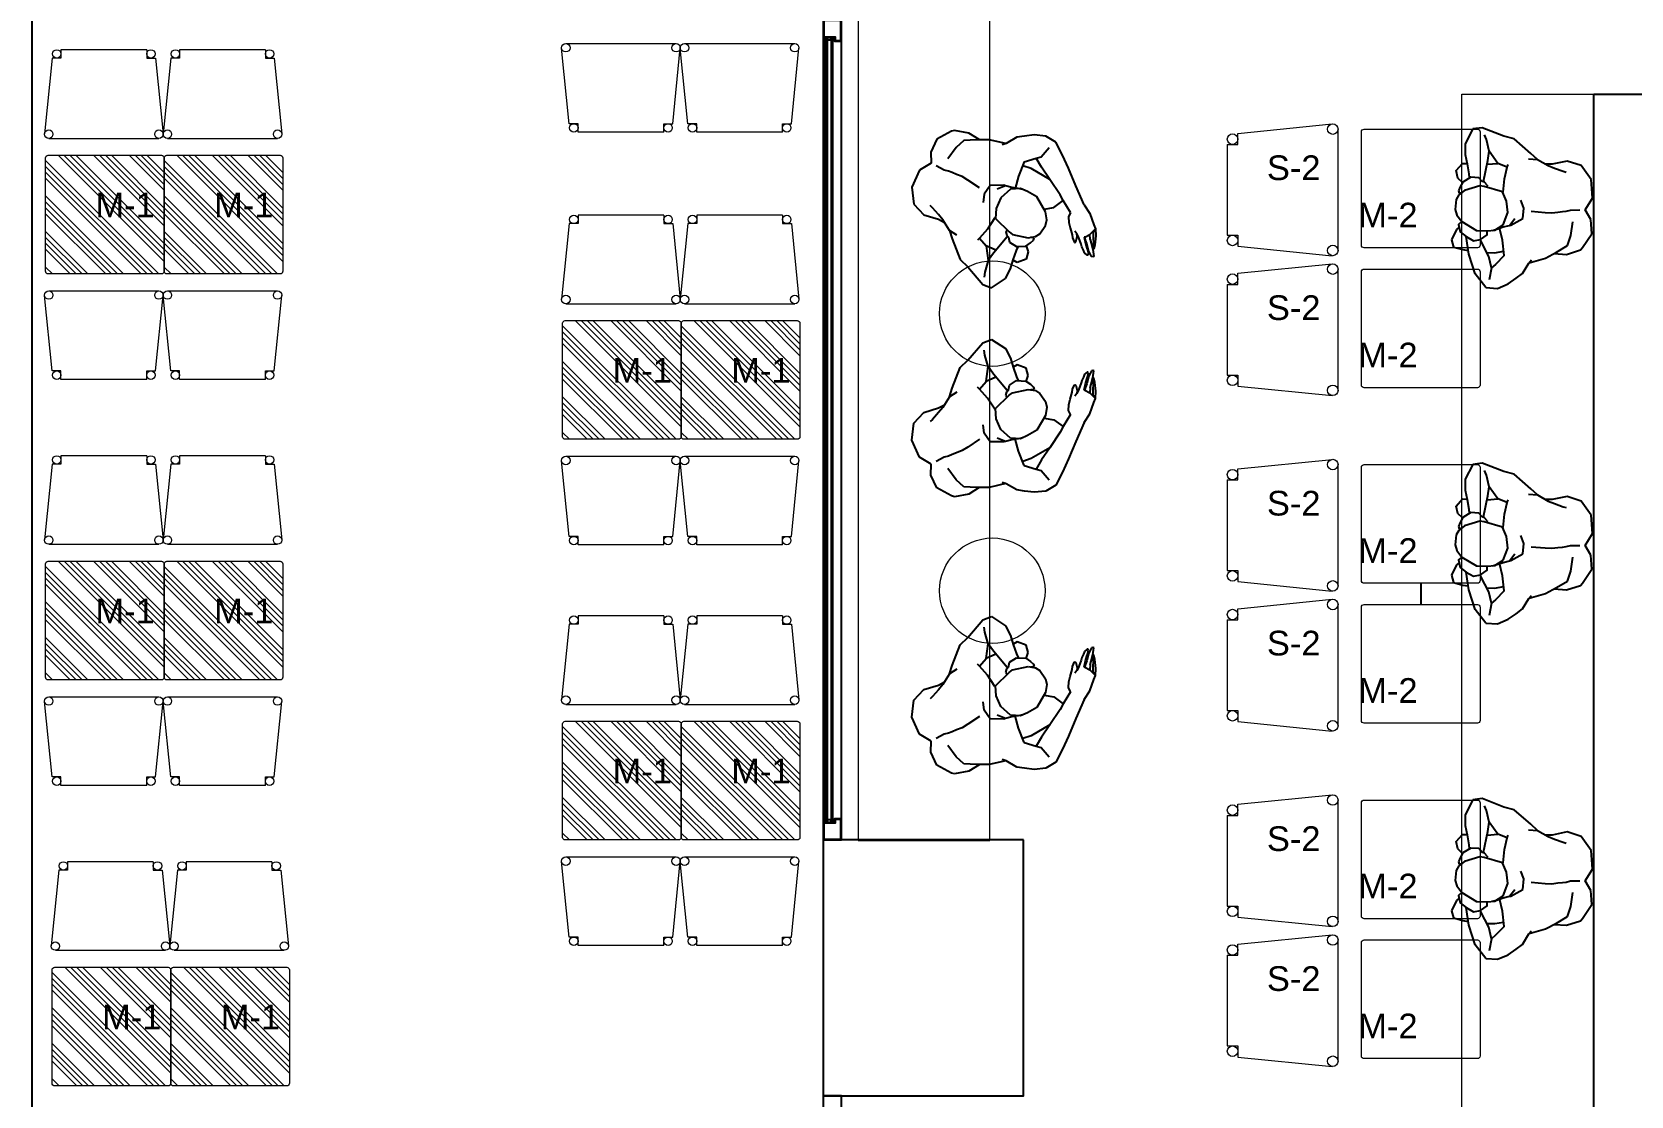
# Model space of a CAD drawing. Header units: centimetres. Extents: x 129282 to 136766, y 26190 to 28185.
# Drawn here: x 129282 to 129889, y 27314 to 27718 of the extents above; entities that cross this region are included whole.
import ezdxf

# ---------------------------------------------------------------- set-up
doc = ezdxf.new("R2010")
doc.units = ezdxf.units.CM
doc.header["$LTSCALE"] = 10
doc.header["$MEASUREMENT"] = 0
for name, color, linetype in [('141125_RT1$0$xref_4_vitrin_kaplama$0$2DCAM', 4, 'Continuous'), ('141125_RT1$0$xref_4_vitrin_kaplama$0$2DKONST2', 253, 'Continuous'), ('LP-DIMENSION_INT_100', 51, 'Continuous'), ('SD-YAZI', 233, 'Continuous'), ('wall', 255, 'Continuous')]:
    doc.layers.add(name, color=color, linetype=linetype)
for name, color, linetype, lineweight in [('ARK_AHŞAP', 45, 'Continuous', 15), ('ARK_METAL', 252, 'Continuous', 15), ('tefriş', 45, 'Continuous', 18)]:
    doc.layers.add(name, color=color, linetype=linetype, lineweight=lineweight)
doc.styles.get("Standard").update_dxf_attribs({"font": 'arial.ttf'})

# ---------------------------------------------------------------- blocks, each defined once
blk = doc.blocks.new('insanplanoturan2')
for p, q in [((-4.35, 28), (-8.09, 30.21)), ((-1.54, 25.72), (-5.35, 20.45)), ((-3.59, 26.87), (-4.35, 28)), ((1.11, 27.39), (-1.54, 25.72)), ((3.27, 27.84), (1.11, 27.39)), ((7, 27.12), (3.27, 27.84)), ((8.63, 26), (7, 27.12)), ((10.14, 23.59), (8.63, 26)), ((10.17, 25.88), (9.26, 25.73)), ((9.26, 25.73), (9.56, 24.52)), ((11.6, 25.19), (10.17, 25.88)), ((13.37, 24.07), (11.6, 25.19)), ((13.24, 24.16), (15.05, 25.76)), ((15.05, 25.76), (17.91, 26.13)), ((17.91, 26.13), (20.4, 23.48)), ((-27.28, 18.74), (-27.93, 14.41)), ((-27.28, 18.74), (-27.28, 18.74)), ((-5.35, 20.45), (-5.85, 16.43)), ((11.39, 17.65), (10.14, 23.59)), ((14.98, 20.87), (13.37, 24.07)), ((14.48, 17.79), (14.98, 20.87)), ((16.27, 21.48), (14.74, 21.5)), ((14.98, 20.87), (14.98, 20.87)), ((20.07, 21.81), (16.27, 21.48)), ((23.66, 22.17), (20.07, 21.81)), ((20.4, 23.48), (20.2, 21.81)), ((27.76, 21.89), (23.66, 22.17)), ((33.11, 18.44), (27.76, 21.89)), ((33.27, 14.87), (33.11, 18.44)), ((-27.93, 14.41), (-26.55, 10.2)), ((-19.98, 15.91), (-24.48, 17.29)), ((-18.79, 14.34), (-19.98, 15.91)), ((-15.71, 10.73), (-18.79, 14.34)), ((-14.03, 17.26), (-14.37, 14.2)), ((-14.37, 14.2), (-14.05, 10.87)), ((-5.85, 16.43), (-5.83, 13.53)), ((-5.85, 14.49), (-5.54, 12.71)), ((-5.83, 13.53), (-4.08, 10.14)), ((-5.54, 12.71), (-4.92, 10.26)), ((8.41, 9.37), (10.99, 16.09)), ((11.39, 14.95), (10.64, 15.16)), ((10.99, 16.09), (11.39, 17.65)), ((11.39, 14.95), (12.59, 15.84)), ((12.59, 15.84), (12.97, 16.66)), ((12.94, 16.13), (20.72, 13.88)), ((12.97, 16.66), (14.48, 17.79)), ((19.31, 14.28), (19.29, 10.2)), ((19.29, 10.2), (24.16, 13.11)), ((20.72, 13.88), (24.16, 13.11)), ((24.16, 13.11), (28.65, 13.7)), ((28.65, 13.7), (30.45, 14.23)), ((29.4, 7.03), (33.27, 14.87)), ((-26.55, 10.2), (-24.71, 6.99)), ((-24.71, 6.99), (-23.11, 4.46)), ((-15.71, 10.73), (-9.91, 10.95)), ((-9.91, 10.95), (-5.08, 11.6)), ((-4.92, 10.26), (-4.51, 7.82)), ((-4.51, 7.82), (-2.1, 5.49)), ((-4.51, 7.82), (-4.46, 7.27)), ((-4.46, 7.27), (-2.36, 2.53)), ((-4.08, 10.14), (0.35, 8.04)), ((0.35, 8.04), (4.73, 8.08)), ((4.73, 8.08), (8.41, 9.37)), ((8.28, 9.05), (13.28, 8.1)), ((13.28, 8.1), (17.61, 6.77)), ((17.61, 6.77), (19.29, 10.2)), ((17.61, 6.77), (18.58, 6.35)), ((28.03, 3.22), (29.4, 7.03)), ((-23.11, 4.46), (-19.37, 1.75)), ((-19.37, 1.75), (-18.3, 0.57)), ((-19.26, 1.62), (-18.03, -4.75)), ((-2.36, 2.53), (1.56, 1.75)), ((1.56, 1.75), (4.62, 2.65)), ((22.01, -2.61), (28.03, 3.22)), ((-18.03, -4.75), (-16.17, -9.13)), ((0.13, -0.8), (-0.81, -6.09)), ((19.46, -4.88), (16.82, -8.79)), ((20, -1.56), (19.46, -4.88)), ((19.46, -4.88), (22.01, -2.61)), ((-16.62, -8.22), (-17.35, -12.82)), ((-16.17, -9.13), (-14.03, -13.42)), ((-0.81, -6.09), (-1.17, -8.58)), ((-1.17, -8.58), (-1.05, -10.85)), ((-1.05, -10.85), (-1.05, -12.66)), ((15.63, -11.06), (14.16, -14.24)), ((16.82, -8.79), (15.63, -11.06)), ((17.24, -10.34), (17.46, -7.85)), ((17.93, -16.07), (17.24, -10.34)), ((-17.35, -12.82), (-16.11, -18.21)), ((-14.03, -13.42), (-10.4, -15.06)), ((-10.4, -15.06), (-5.21, -16.27)), ((-1.05, -12.66), (-1.01, -14.11)), ((-1.01, -14.11), (-0.73, -15.8)), ((-0.73, -15.8), (-0.99, -19.23)), ((14.16, -14.24), (13.76, -15.31)), ((15.74, -21.26), (17.93, -16.07)), ((-16.11, -18.21), (-15.32, -19.11)), ((-15.32, -19.11), (-10.35, -22.99)), ((-10.35, -22.99), (-5, -23.15)), ((-5, -23.15), (-1.15, -21.36)), ((-1.15, -21.36), (3.07, -24.4)), ((10.13, -24.5), (15.74, -21.26)), ((3.07, -24.4), (10.13, -24.5))]:
    blk.add_line(p, q)
for points in [[(-27.28, 18.74), (-21.76, 22.31), (-14.13, 24.15), (-7.35, 24.57)], [(-8.09, 30.21), (-10.88, 29.66), (-12.15, 26.27), (-12.64, 24.24)], [(-1.54, 25.72), (-2.54, 26.97), (-5.37, 26.69), (-7.35, 24.57), (-9.19, 21.89), (-8.9, 19.21), (-7.35, 16.52), (-5.85, 16.43)], [(-19.98, 15.91), (-15.55, 16.66), (-9.47, 19.07), (-8.9, 19.21)]]:
    blk.add_lwpolyline(points)
blk = doc.blocks.new('xccxc')
at = {"rotation": 180}
blk.add_blockref('insanplanoturan2', (220488.91, -31825.14), dxfattribs=at)
blk = doc.blocks.new('dada')
for p, q in [((219967.82, -31810.1), (219965.63, -31815.29)), ((219973.43, -31806.86), (219967.82, -31810.1)), ((219980.49, -31806.97), (219973.43, -31806.86)), ((219984.71, -31810.01), (219980.49, -31806.97)), ((219988.56, -31808.22), (219984.71, -31810.01)), ((219993.91, -31808.37), (219988.56, -31808.22)), ((219998.88, -31812.26), (219993.91, -31808.37)), ((219965.63, -31815.29), (219966.32, -31821.02)), ((219967.93, -31820.3), (219969.4, -31817.13)), ((219969.4, -31817.13), (219969.8, -31816.05)), ((219984.28, -31815.56), (219984.55, -31812.14)), ((219984.57, -31817.26), (219984.28, -31815.56)), ((219993.96, -31816.3), (219988.77, -31815.1)), ((219997.59, -31817.95), (219993.96, -31816.3)), ((219999.67, -31813.16), (219998.88, -31812.26)), ((220000.91, -31818.54), (219999.67, -31813.16)), ((219964.1, -31826.49), (219966.74, -31822.57)), ((219966.32, -31821.02), (219966.1, -31823.52)), ((219966.74, -31822.57), (219967.93, -31820.3)), ((219984.36, -31825.28), (219984.72, -31822.78)), ((219984.6, -31818.7), (219984.57, -31817.26)), ((219984.6, -31820.52), (219984.6, -31818.7)), ((219984.72, -31822.78), (219984.6, -31820.52)), ((219999.73, -31822.23), (219997.59, -31817.95)), ((220001.59, -31826.62), (219999.73, -31822.23)), ((220000.18, -31823.15), (220000.91, -31818.54)), ((219961.55, -31828.75), (219955.53, -31834.58)), ((219964.1, -31826.49), (219961.55, -31828.75)), ((219963.56, -31829.8), (219964.1, -31826.49)), ((219983.43, -31830.57), (219984.36, -31825.28)), ((220002.81, -31832.98), (220001.59, -31826.62)), ((219955.53, -31834.58), (219954.16, -31838.39)), ((219981.99, -31833.12), (219978.94, -31834.02)), ((219985.92, -31833.89), (219981.99, -31833.12)), ((219988.02, -31838.63), (219985.92, -31833.89)), ((220002.93, -31833.11), (220001.86, -31831.93)), ((220006.66, -31835.82), (220002.93, -31833.11)), ((219954.16, -31838.39), (219950.29, -31846.24)), ((219965.95, -31838.14), (219964.26, -31841.56)), ((219965.95, -31838.14), (219964.98, -31837.71)), ((219970.28, -31839.47), (219965.95, -31838.14)), ((219975.28, -31840.42), (219970.28, -31839.47)), ((219975.15, -31840.74), (219972.56, -31847.46)), ((219978.82, -31839.44), (219975.15, -31840.74)), ((219983.21, -31839.4), (219978.82, -31839.44)), ((219987.64, -31841.51), (219983.21, -31839.4)), ((219988.07, -31839.19), (219985.66, -31836.85)), ((219988.07, -31839.19), (219988.02, -31838.63)), ((219988.47, -31841.63), (219988.07, -31839.19)), ((220008.27, -31838.35), (220006.66, -31835.82)), ((220010.11, -31841.56), (220008.27, -31838.35)), ((219950.29, -31846.24), (219950.45, -31849.81)), ((219954.91, -31845.07), (219953.11, -31845.59)), ((219959.4, -31844.48), (219954.91, -31845.07)), ((219964.26, -31841.56), (219959.4, -31844.48)), ((219962.84, -31845.25), (219959.4, -31844.48)), ((219970.62, -31847.5), (219962.84, -31845.25)), ((219964.25, -31845.64), (219964.26, -31841.56)), ((219970.97, -31847.21), (219970.59, -31848.03)), ((219972.17, -31846.32), (219970.97, -31847.21)), ((219972.17, -31846.32), (219972.92, -31846.53)), ((219972.56, -31847.46), (219972.17, -31849.01)), ((219989.39, -31844.89), (219987.64, -31841.51)), ((219989.1, -31844.08), (219988.47, -31841.63)), ((219993.46, -31842.32), (219988.64, -31842.96)), ((219989.4, -31845.86), (219989.1, -31844.08)), ((219989.4, -31847.79), (219989.39, -31844.89)), ((219999.27, -31842.1), (219993.46, -31842.32)), ((219997.01, -31853.72), (219997.93, -31845.57)), ((219997.93, -31845.57), (219997.61, -31842.23)), ((219999.27, -31842.1), (220002.34, -31845.71)), ((219999.97, -31848.98), (220002.34, -31845.71)), ((220002.34, -31845.71), (220003.54, -31847.27)), ((220003.54, -31847.27), (220008.04, -31848.65)), ((220011.49, -31845.77), (220010.11, -31841.56)), ((220010.84, -31850.1), (220011.49, -31845.77)), ((219950.45, -31849.81), (219955.8, -31853.26)), ((219955.8, -31853.26), (219959.9, -31853.53)), ((219959.9, -31853.53), (219963.48, -31853.17)), ((219963.15, -31854.85), (219963.36, -31853.18)), ((219963.48, -31853.17), (219967.29, -31852.84)), ((219967.29, -31852.84), (219968.82, -31852.87)), ((219969.08, -31849.16), (219968.58, -31852.23)), ((219968.58, -31852.23), (219970.19, -31855.43)), ((219968.58, -31852.23), (219968.58, -31852.23)), ((219970.59, -31848.03), (219969.08, -31849.16)), ((219972.17, -31849.01), (219973.41, -31854.95)), ((219985.09, -31857.09), (219988.91, -31851.81)), ((219988.91, -31851.81), (219989.4, -31847.79)), ((219997.01, -31853.72), (219999.97, -31848.98)), ((220007.38, -31854.47), (220010.84, -31850.1)), ((220010.84, -31850.1), (220010.84, -31850.1)), ((219965.64, -31857.49), (219963.15, -31854.85)), ((219968.51, -31857.12), (219965.64, -31857.49)), ((219970.32, -31855.52), (219968.51, -31857.12)), ((219970.19, -31855.43), (219971.96, -31856.56)), ((219971.96, -31856.56), (219973.39, -31857.25)), ((219973.39, -31857.25), (219974.3, -31857.1)), ((219973.41, -31854.95), (219974.93, -31857.36)), ((219974.3, -31857.1), (219974, -31855.88)), ((219974.93, -31857.36), (219976.56, -31858.48)), ((219976.56, -31858.48), (219980.28, -31859.2)), ((219980.28, -31859.2), (219982.44, -31858.76)), ((219982.44, -31858.76), (219985.09, -31857.09)), ((219985.8, -31856.21), (219987.9, -31859.37)), ((219987.9, -31859.37), (219991.64, -31861.58)), ((219993.17, -31859.66), (219997.01, -31853.72)), ((219998.72, -31863.72), (220003.67, -31858.47)), ((220003.67, -31858.47), (220007.38, -31854.47)), ((219988.57, -31865.91), (219991.64, -31861.58)), ((219991.64, -31861.58), (219993.17, -31859.66)), ((219993.34, -31869.51), (219998.72, -31863.72)), ((219980.08, -31870.45), (219978.82, -31871.79)), ((219981.05, -31869.82), (219980.08, -31870.45)), ((219983.16, -31868.07), (219981.05, -31869.82)), ((219981.22, -31871.84), (219982.18, -31871.28)), ((219981.5, -31872.16), (219982.18, -31871.28)), ((219982.18, -31871.28), (219982.73, -31870.18)), ((219984.86, -31866.77), (219983.16, -31868.07)), ((219986.8, -31865.87), (219984.86, -31866.77)), ((219988.57, -31865.91), (219986.8, -31865.87)), ((219993.34, -31869.51), (219991.22, -31872.75)), ((219976.27, -31878.1), (219976.66, -31876.87)), ((219976.66, -31876.87), (219977.52, -31876.06)), ((219977.86, -31877.77), (219976.79, -31878.46)), ((219977.52, -31876.06), (219978.45, -31875.03)), ((219978.67, -31877.01), (219977.86, -31877.77)), ((219978.12, -31877.92), (219979.05, -31877.16)), ((219978.45, -31875.03), (219979.15, -31874.38)), ((219980.13, -31875.83), (219978.67, -31877.01)), ((219978.82, -31871.79), (219978.86, -31872.05)), ((219978.86, -31872.05), (219979.15, -31872.17)), ((219979.05, -31877.16), (219980.26, -31876.22)), ((219979.15, -31872.17), (219981.22, -31871.84)), ((219979.15, -31874.38), (219980.27, -31873.42)), ((219981.04, -31877.69), (219979.16, -31879.29)), ((219982.07, -31874.36), (219980.13, -31875.83)), ((219980.26, -31876.22), (219981.28, -31875.32)), ((219980.27, -31873.42), (219981.5, -31872.16)), ((219982.21, -31876.84), (219981.04, -31877.69)), ((219983.47, -31877.43), (219981.25, -31878.56)), ((219981.28, -31875.32), (219982.23, -31874.56)), ((219982.23, -31874.56), (219982.07, -31874.36)), ((219982.21, -31876.84), (219983.86, -31875.88)), ((219982.23, -31874.56), (219983.86, -31875.88)), ((219985.17, -31876.82), (219983.47, -31877.43)), ((219983.86, -31875.88), (219986.68, -31877.05)), ((219986.68, -31877.05), (219984.29, -31878.28)), ((219985.98, -31876.82), (219985.17, -31876.82)), ((219987.88, -31875.86), (219986.68, -31877.05)), ((219991.22, -31872.75), (219987.88, -31875.86)), ((219976.41, -31878.38), (219976.27, -31878.1)), ((219976.79, -31878.46), (219976.41, -31878.38)), ((219976.48, -31879.78), (219978.12, -31877.92)), ((219976.62, -31880.37), (219976.48, -31879.78)), ((219976.88, -31880.62), (219976.62, -31880.37)), ((219979.16, -31879.29), (219976.88, -31880.62)), ((219981.25, -31878.56), (219979.16, -31879.29)), ((219979.44, -31879.52), (219979.16, -31879.29)), ((219981.03, -31879.23), (219979.44, -31879.52)), ((219984.29, -31878.28), (219981.03, -31879.23))]:
    blk.add_line(p, q)

msp = doc.modelspace()

# ---------------------------------------------------------------- hatches: boundary and pattern name
at = {"layer": 'ARK_METAL'}
h = msp.add_hatch(dxfattribs=at)
h.set_pattern_fill('ANSI34', color=256, scale=0.5, angle=450)
h.set_pattern_definition([(135, (96876.2095, -190287.305), (-6.7351921, -6.7351921), []), (135, (96876.2095, -190285.06), (-6.7351921, -6.7351921), []), (135, (96876.2095, -190282.8145), (-6.7351921, -6.7351921), []), (135, (96876.2095, -190280.569), (-6.7351921, -6.7351921), [])])
h.paths.add_polyline_path([(129332.3, 27626.88), (129332.3, 27669.88, 0.414214), (129331.3, 27670.88), (129288.3, 27670.88, 0.414214), (129287.3, 27669.88), (129287.3, 27626.88, 0.414214), (129288.3, 27625.88), (129331.3, 27625.88, 0.414214)])
h = msp.add_hatch(dxfattribs=at)
h.set_pattern_fill('ANSI34', color=256, scale=0.5, angle=450)
h.set_pattern_definition([(135, (96921.2095, -190287.305), (-6.7351921, -6.7351921), []), (135, (96921.2095, -190285.06), (-6.7351921, -6.7351921), []), (135, (96921.2095, -190282.8145), (-6.7351921, -6.7351921), []), (135, (96921.2095, -190280.569), (-6.7351921, -6.7351921), [])])
h.paths.add_polyline_path([(129377.3, 27626.88), (129377.3, 27669.88, 0.414214), (129376.3, 27670.88), (129333.3, 27670.88, 0.414214), (129332.3, 27669.88), (129332.3, 27626.88, 0.414214), (129333.3, 27625.88), (129376.3, 27625.88, 0.414214)])
h = msp.add_hatch(dxfattribs=at)
h.set_pattern_fill('ANSI34', color=256, scale=0.5, angle=450)
h.set_pattern_definition([(135, (97072.307, -190350.037), (-6.7351921, -6.7351921), []), (135, (97072.307, -190347.792), (-6.7351921, -6.7351921), []), (135, (97072.307, -190345.547), (-6.7351921, -6.7351921), []), (135, (97072.307, -190343.302), (-6.7351921, -6.7351921), [])])
h.paths.add_polyline_path([(129528.4, 27564.15), (129528.4, 27607.15, 0.414214), (129527.4, 27608.15), (129484.4, 27608.15, 0.414214), (129483.4, 27607.15), (129483.4, 27564.15, 0.414214), (129484.4, 27563.15), (129527.4, 27563.15, 0.414214)])
h = msp.add_hatch(dxfattribs=at)
h.set_pattern_fill('ANSI34', color=256, scale=0.5, angle=450)
h.set_pattern_definition([(135, (97117.307, -190350.037), (-6.7351921, -6.7351921), []), (135, (97117.307, -190347.792), (-6.7351921, -6.7351921), []), (135, (97117.307, -190345.547), (-6.7351921, -6.7351921), []), (135, (97117.307, -190343.302), (-6.7351921, -6.7351921), [])])
h.paths.add_polyline_path([(129573.4, 27564.15), (129573.4, 27607.15, 0.414214), (129572.4, 27608.15), (129529.4, 27608.15, 0.414214), (129528.4, 27607.15), (129528.4, 27564.15, 0.414214), (129529.4, 27563.15), (129572.4, 27563.15, 0.414214)])
h = msp.add_hatch(dxfattribs=at)
h.set_pattern_fill('ANSI34', color=256, scale=0.5, angle=450)
h.set_pattern_definition([(135, (96876.2095, -190441.283), (-6.7351921, -6.7351921), []), (135, (96876.2095, -190439.038), (-6.7351921, -6.7351921), []), (135, (96876.2095, -190436.793), (-6.7351921, -6.7351921), []), (135, (96876.2095, -190434.548), (-6.7351921, -6.7351921), [])])
h.paths.add_polyline_path([(129332.3, 27472.9), (129332.3, 27515.9, 0.414214), (129331.3, 27516.9), (129288.3, 27516.9, 0.414214), (129287.3, 27515.9), (129287.3, 27472.9, 0.414214), (129288.3, 27471.9), (129331.3, 27471.9, 0.414214)])
h = msp.add_hatch(dxfattribs=at)
h.set_pattern_fill('ANSI34', color=256, scale=0.5, angle=450)
h.set_pattern_definition([(135, (96921.2095, -190441.283), (-6.7351921, -6.7351921), []), (135, (96921.2095, -190439.038), (-6.7351921, -6.7351921), []), (135, (96921.2095, -190436.793), (-6.7351921, -6.7351921), []), (135, (96921.2095, -190434.548), (-6.7351921, -6.7351921), [])])
h.paths.add_polyline_path([(129377.3, 27472.9), (129377.3, 27515.9, 0.414214), (129376.3, 27516.9), (129333.3, 27516.9, 0.414214), (129332.3, 27515.9), (129332.3, 27472.9, 0.414214), (129333.3, 27471.9), (129376.3, 27471.9, 0.414214)])
h = msp.add_hatch(dxfattribs=at)
h.set_pattern_fill('ANSI34', color=256, scale=0.5, angle=450)
h.set_pattern_definition([(135, (97072.307, -190501.999), (-6.7351921, -6.7351921), []), (135, (97072.307, -190499.754), (-6.7351921, -6.7351921), []), (135, (97072.307, -190497.509), (-6.7351921, -6.7351921), []), (135, (97072.307, -190495.264), (-6.7351921, -6.7351921), [])])
h.paths.add_polyline_path([(129528.4, 27412.19), (129528.4, 27455.19, 0.414214), (129527.4, 27456.19), (129484.4, 27456.19, 0.414214), (129483.4, 27455.19), (129483.4, 27412.19, 0.414214), (129484.4, 27411.19), (129527.4, 27411.19, 0.414214)])
h = msp.add_hatch(dxfattribs=at)
h.set_pattern_fill('ANSI34', color=256, scale=0.5, angle=450)
h.set_pattern_definition([(135, (97117.307, -190501.999), (-6.7351921, -6.7351921), []), (135, (97117.307, -190499.754), (-6.7351921, -6.7351921), []), (135, (97117.307, -190497.509), (-6.7351921, -6.7351921), []), (135, (97117.307, -190495.264), (-6.7351921, -6.7351921), [])])
h.paths.add_polyline_path([(129573.4, 27412.19), (129573.4, 27455.19, 0.414214), (129572.4, 27456.19), (129529.4, 27456.19, 0.414214), (129528.4, 27455.19), (129528.4, 27412.19, 0.414214), (129529.4, 27411.19), (129572.4, 27411.19, 0.414214)])
h = msp.add_hatch(dxfattribs=at)
h.set_pattern_fill('ANSI34', color=256, scale=0.5, angle=450)
h.set_pattern_definition([(135, (96878.7095, -190595.262), (-6.7351921, -6.7351921), []), (135, (96878.7095, -190593.017), (-6.7351921, -6.7351921), []), (135, (96878.7095, -190590.772), (-6.7351921, -6.7351921), []), (135, (96878.7095, -190588.527), (-6.7351921, -6.7351921), [])])
h.paths.add_polyline_path([(129334.8, 27318.92), (129334.8, 27361.92, 0.414214), (129333.8, 27362.92), (129290.8, 27362.92, 0.414214), (129289.8, 27361.92), (129289.8, 27318.92, 0.414214), (129290.8, 27317.92), (129333.8, 27317.92, 0.414214)])
h = msp.add_hatch(dxfattribs=at)
h.set_pattern_fill('ANSI34', color=256, scale=0.5, angle=450)
h.set_pattern_definition([(135, (96923.7095, -190595.262), (-6.7351921, -6.7351921), []), (135, (96923.7095, -190593.017), (-6.7351921, -6.7351921), []), (135, (96923.7095, -190590.772), (-6.7351921, -6.7351921), []), (135, (96923.7095, -190588.527), (-6.7351921, -6.7351921), [])])
h.paths.add_polyline_path([(129379.8, 27318.92), (129379.8, 27361.92, 0.414214), (129378.8, 27362.92), (129335.8, 27362.92, 0.414214), (129334.8, 27361.92), (129334.8, 27318.92, 0.414214), (129335.8, 27317.92), (129378.8, 27317.92, 0.414214)])

# ---------------------------------------------------------------- linework, layer by layer
msp.add_line((129808.82, 27508.56, 0), (129808.82, 27500.49, 0))
at = {"layer": '141125_RT1$0$xref_4_vitrin_kaplama$0$2DCAM'}
for p, q in [((129582.17, 27713.9), (129582.17, 27419.5)), ((129589.17, 27419.2), (129589.17, 27714.2))]:
    msp.add_line(p, q, dxfattribs=at)
for points in [[(129583.07, 27417.8), (129583.07, 27715.6), (129583.67, 27715.6), (129583.67, 27417.8)], [(129583.67, 27715.6), (129583.67, 27714.6), (129585.27, 27714.6), (129585.27, 27715.6)], [(129585.27, 27715.6), (129585.27, 27417.8)], [(129585.87, 27417.8), (129585.87, 27715.6)], [(129585.27, 27417.8), (129585.27, 27418.8), (129583.67, 27418.8), (129583.67, 27417.8)]]:
    msp.add_lwpolyline(points, dxfattribs=at)
at = {"layer": '141125_RT1$0$xref_4_vitrin_kaplama$0$2DKONST2'}
for points in [[(129582.67, 27715.6), (129586.47, 27715.6), (129586.47, 27714.2), (129589.17, 27714.2), (129589.17, 27721.2), (129589.17, 27721.2), (129589.17, 27722.2), (129582.67, 27722.2), (129582.67, 27722.2), (129582.17, 27722.2), (129582.17, 27713.9), (129582.67, 27713.9)], [(129582.42, 27715.85), (129586.72, 27715.85), (129586.72, 27714.45), (129588.92, 27714.45), (129588.92, 27720.95), (129588.92, 27720.95), (129588.92, 27721.95), (129582.42, 27721.95)], [(129582.17, 27412.2), (129582.17, 27411.2), (129588.67, 27411.2), (129588.67, 27411.2), (129589.17, 27411.2), (129589.17, 27419.2), (129586.47, 27419.2), (129586.47, 27417.8), (129582.67, 27417.8), (129582.67, 27419.5), (129582.17, 27419.5), (129582.17, 27412.2)], [(129582.42, 27412.45), (129582.42, 27411.45), (129588.92, 27411.45), (129588.92, 27418.95), (129586.72, 27418.95), (129586.72, 27417.55), (129582.42, 27417.55), (129582.42, 27412.45)], [(129582.67, 27307.6), (129586.47, 27307.6), (129586.47, 27306.2), (129589.17, 27306.2), (129589.17, 27313.2), (129589.17, 27313.2), (129589.17, 27314.2), (129582.67, 27314.2), (129582.67, 27314.2), (129582.17, 27314.2), (129582.17, 27305.9), (129582.67, 27305.9)]]:
    msp.add_lwpolyline(points, close=True, dxfattribs=at)
at = {"layer": 'ARK_AHŞAP'}
msp.add_line((129824.4, 27192.08, 0), (129824.4, 27694.07, 0.66), dxfattribs=at)
msp.add_lwpolyline([(129824.4, 27694.07), (129874.4, 27694.07), (129874.4, 27192.08), (129824.4, 27192.08)], close=True, dxfattribs=at)
at = {"layer": 'ARK_AHŞAP', "elevation": 0}
for points in [[(129830.32, 27635.79), (129787.32, 27635.79, -0.414214), (129786.32, 27636.79), (129786.32, 27679.79, -0.414214), (129787.32, 27680.79), (129830.32, 27680.79, -0.414214), (129831.32, 27679.79), (129831.32, 27636.79, -0.414214)], [(129830.32, 27582.72), (129787.32, 27582.72, -0.414214), (129786.32, 27583.72), (129786.32, 27626.72, -0.414214), (129787.32, 27627.72), (129830.32, 27627.72, -0.414214), (129831.32, 27626.72), (129831.32, 27583.72, -0.414214)], [(129830.32, 27508.56), (129787.32, 27508.56, -0.414214), (129786.32, 27509.56), (129786.32, 27552.56, -0.414214), (129787.32, 27553.56), (129830.32, 27553.56, -0.414214), (129831.32, 27552.56), (129831.32, 27509.56, -0.414214)], [(129830.32, 27455.49), (129787.32, 27455.49, -0.414214), (129786.32, 27456.49), (129786.32, 27499.49, -0.414214), (129787.32, 27500.49), (129830.32, 27500.49, -0.414214), (129831.32, 27499.49), (129831.32, 27456.49, -0.414214)], [(129830.32, 27381.33), (129787.32, 27381.33, -0.414214), (129786.32, 27382.33), (129786.32, 27425.33, -0.414214), (129787.32, 27426.33), (129830.32, 27426.33, -0.414214), (129831.32, 27425.33), (129831.32, 27382.33, -0.414214)], [(129830.32, 27328.26), (129787.32, 27328.26, -0.414214), (129786.32, 27329.26), (129786.32, 27372.26, -0.414214), (129787.32, 27373.26), (129830.32, 27373.26, -0.414214), (129831.32, 27372.26), (129831.32, 27329.26, -0.414214)]]:
    msp.add_lwpolyline(points, format="xyb", close=True, dxfattribs=at)
at = {"layer": 'ARK_AHŞAP'}
for centre, radius in [((129484.62, 27711.66), 1.6), ((129526.42, 27711.66), 1.6), ((129529.62, 27711.66), 1.6), ((129571.42, 27711.66), 1.6), ((129291.57, 27709.3), 1.6), ((129327.29, 27709.3), 1.6), ((129336.57, 27709.3), 1.6), ((129372.29, 27709.3), 1.6), ((129487.67, 27681.26), 1.6), ((129523.38, 27681.26), 1.6), ((129532.67, 27681.26), 1.6), ((129568.38, 27681.26), 1.6), ((129775.47, 27680.79), 2), ((129775.47, 27680.79), 2), ((129288.53, 27678.9), 1.6), ((129330.33, 27678.9), 1.6), ((129333.53, 27678.9), 1.6), ((129375.33, 27678.9), 1.6), ((129737.47, 27676.99), 2), ((129487.67, 27646.56), 1.6), ((129523.38, 27646.56), 1.6), ((129532.67, 27646.56), 1.6), ((129568.38, 27646.56), 1.6), ((129737.47, 27638.59), 2), ((129775.47, 27634.79), 2), ((129775.47, 27627.72), 2), ((129737.47, 27623.92), 2), ((129288.53, 27617.87), 1.6), ((129330.33, 27617.87), 1.6), ((129333.53, 27617.87), 1.6), ((129375.33, 27617.87), 1.6), ((129484.62, 27616.16), 1.6), ((129526.42, 27616.16), 1.6), ((129529.62, 27616.16), 1.6), ((129571.42, 27616.16), 1.6), ((129291.57, 27587.47), 1.6), ((129327.29, 27587.47), 1.6), ((129336.57, 27587.47), 1.6), ((129372.29, 27587.47), 1.6), ((129737.47, 27585.52), 2), ((129775.47, 27581.72), 2), ((129291.57, 27555.32), 1.6), ((129327.29, 27555.32), 1.6), ((129336.57, 27555.32), 1.6), ((129372.29, 27555.32), 1.6), ((129484.62, 27555.13), 1.6), ((129526.42, 27555.13), 1.6), ((129529.62, 27555.13), 1.6), ((129571.42, 27555.13), 1.6), ((129775.47, 27553.56), 2), ((129775.47, 27553.56), 2), ((129737.47, 27549.76), 2), ((129288.53, 27524.92), 1.6), ((129330.33, 27524.92), 1.6), ((129333.53, 27524.92), 1.6), ((129375.33, 27524.92), 1.6), ((129487.67, 27524.73), 1.6), ((129523.38, 27524.73), 1.6), ((129532.67, 27524.73), 1.6), ((129568.38, 27524.73), 1.6), ((129737.47, 27511.36), 2), ((129775.47, 27507.56), 2), ((129775.47, 27500.49), 2), ((129487.67, 27494.6), 1.6), ((129523.38, 27494.6), 1.6), ((129532.67, 27494.6), 1.6), ((129568.38, 27494.6), 1.6), ((129737.47, 27496.69), 2), ((129288.53, 27463.89), 1.6), ((129330.33, 27463.89), 1.6), ((129333.53, 27463.89), 1.6), ((129375.33, 27463.89), 1.6), ((129484.62, 27464.2), 1.6), ((129526.42, 27464.2), 1.6), ((129529.62, 27464.2), 1.6), ((129571.42, 27464.2), 1.6), ((129737.47, 27458.29), 2), ((129775.47, 27454.49), 2), ((129291.57, 27433.49), 1.6), ((129327.29, 27433.49), 1.6), ((129336.57, 27433.49), 1.6), ((129372.29, 27433.49), 1.6), ((129775.47, 27426.33), 2), ((129775.47, 27426.33), 2), ((129737.47, 27422.53), 2), ((129294.07, 27401.34), 1.6), ((129329.79, 27401.34), 1.6), ((129339.07, 27401.34), 1.6), ((129374.79, 27401.34), 1.6), ((129484.62, 27403.17), 1.6), ((129526.42, 27403.17), 1.6), ((129529.62, 27403.17), 1.6), ((129571.42, 27403.17), 1.6), ((129737.47, 27384.13), 2), ((129775.47, 27380.33), 2), ((129291.03, 27370.94), 1.6), ((129332.83, 27370.94), 1.6), ((129336.03, 27370.94), 1.6), ((129377.83, 27370.94), 1.6), ((129487.67, 27372.77), 1.6), ((129523.38, 27372.77), 1.6), ((129532.67, 27372.77), 1.6), ((129568.38, 27372.77), 1.6), ((129775.47, 27373.26), 2), ((129737.47, 27369.46), 2), ((129737.47, 27331.06), 2), ((129775.47, 27327.26), 2)]:
    msp.add_circle(centre, radius, dxfattribs=at)
at = {"layer": 'ARK_METAL'}
for p, q in [((129484.62, 27713.26), (129526.42, 27713.26)), ((129529.62, 27713.26), (129571.42, 27713.26)), ((129289.81, 27707.7), (129286.93, 27679.06)), ((129293.17, 27707.7), (129289.81, 27707.7)), ((129306.93, 27710.9), (129293.17, 27710.9)), ((129325.69, 27710.9), (129293.17, 27710.9)), ((129293.17, 27710.9), (129293.17, 27707.7)), ((129325.69, 27710.9), (129325.69, 27707.7)), ((129325.69, 27707.7), (129329.05, 27707.7)), ((129329.05, 27707.7), (129331.92, 27679.06)), ((129334.81, 27707.7), (129331.93, 27679.06)), ((129338.17, 27707.7), (129334.81, 27707.7)), ((129351.93, 27710.9), (129338.17, 27710.9)), ((129370.69, 27710.9), (129338.17, 27710.9)), ((129338.17, 27710.9), (129338.17, 27707.7)), ((129370.69, 27710.9), (129370.69, 27707.7)), ((129370.69, 27707.7), (129374.05, 27707.7)), ((129374.05, 27707.7), (129376.92, 27679.06)), ((129485.9, 27682.86), (129483.03, 27711.5)), ((129525.15, 27682.86), (129528.02, 27711.5)), ((129530.9, 27682.86), (129528.03, 27711.5)), ((129570.15, 27682.86), (129573.02, 27711.5)), ((129489.27, 27682.86), (129485.9, 27682.86)), ((129489.27, 27679.66), (129489.27, 27682.86)), ((129521.78, 27682.86), (129525.15, 27682.86)), ((129521.78, 27679.66), (129521.78, 27682.86)), ((129534.27, 27682.86), (129530.9, 27682.86)), ((129534.27, 27679.66), (129534.27, 27682.86)), ((129566.78, 27682.86), (129570.15, 27682.86)), ((129566.78, 27679.66), (129566.78, 27682.86)), ((129739.47, 27679.19), (129775.27, 27682.78)), ((129288.53, 27677.3), (129330.33, 27677.3)), ((129333.53, 27677.3), (129375.33, 27677.3)), ((129503.02, 27679.66), (129489.27, 27679.66)), ((129521.78, 27679.66), (129489.27, 27679.66)), ((129548.02, 27679.66), (129534.27, 27679.66)), ((129566.78, 27679.66), (129534.27, 27679.66)), ((129739.47, 27674.99), (129739.47, 27679.19)), ((129777.47, 27634.79), (129777.47, 27680.79)), ((129735.47, 27674.99), (129735.47, 27640.59)), ((129735.47, 27674.99), (129739.47, 27674.99)), ((129735.47, 27657.79), (129735.47, 27640.59)), ((129503.02, 27648.16), (129489.27, 27648.16)), ((129521.78, 27648.16), (129489.27, 27648.16)), ((129489.27, 27648.16), (129489.27, 27644.96)), ((129521.78, 27648.16), (129521.78, 27644.96)), ((129548.02, 27648.16), (129534.27, 27648.16)), ((129566.78, 27648.16), (129534.27, 27648.16)), ((129534.27, 27648.16), (129534.27, 27644.96)), ((129566.78, 27648.16), (129566.78, 27644.96)), ((129485.9, 27644.96), (129483.03, 27616.32)), ((129489.27, 27644.96), (129485.9, 27644.96)), ((129521.78, 27644.96), (129525.15, 27644.96)), ((129525.15, 27644.96), (129528.02, 27616.32)), ((129530.9, 27644.96), (129528.03, 27616.32)), ((129534.27, 27644.96), (129530.9, 27644.96)), ((129566.78, 27644.96), (129570.15, 27644.96)), ((129570.15, 27644.96), (129573.02, 27616.32)), ((129735.47, 27640.59), (129739.47, 27640.59)), ((129739.47, 27640.59), (129739.47, 27636.39)), ((129739.47, 27636.39), (129775.27, 27632.8)), ((129739.47, 27626.12), (129775.27, 27629.71)), ((129777.47, 27581.72), (129777.47, 27627.72)), ((129735.47, 27621.92), (129735.47, 27587.52)), ((129735.47, 27621.92), (129739.47, 27621.92)), ((129739.47, 27621.92), (129739.47, 27626.12)), ((129289.81, 27589.07), (129286.93, 27617.71)), ((129288.53, 27619.47), (129330.33, 27619.47)), ((129329.05, 27589.07), (129331.92, 27617.71)), ((129334.81, 27589.07), (129331.93, 27617.71)), ((129333.53, 27619.47), (129375.33, 27619.47)), ((129374.05, 27589.07), (129376.92, 27617.71)), ((129484.62, 27614.56), (129526.42, 27614.56)), ((129529.62, 27614.56), (129571.42, 27614.56)), ((129735.47, 27604.72), (129735.47, 27587.52)), ((129293.17, 27589.07), (129289.81, 27589.07)), ((129293.17, 27585.87), (129293.17, 27589.07)), ((129306.93, 27585.87), (129293.17, 27585.87)), ((129325.69, 27585.87), (129293.17, 27585.87)), ((129325.69, 27589.07), (129329.05, 27589.07)), ((129325.69, 27585.87), (129325.69, 27589.07)), ((129338.17, 27589.07), (129334.81, 27589.07)), ((129338.17, 27585.87), (129338.17, 27589.07)), ((129351.93, 27585.87), (129338.17, 27585.87)), ((129370.69, 27585.87), (129338.17, 27585.87)), ((129370.69, 27589.07), (129374.05, 27589.07)), ((129370.69, 27585.87), (129370.69, 27589.07)), ((129735.47, 27587.52), (129739.47, 27587.52)), ((129739.47, 27587.52), (129739.47, 27583.32)), ((129739.47, 27583.32), (129775.27, 27579.73)), ((129306.93, 27556.92), (129293.17, 27556.92)), ((129325.69, 27556.92), (129293.17, 27556.92)), ((129293.17, 27556.92), (129293.17, 27553.72)), ((129325.69, 27556.92), (129325.69, 27553.72)), ((129351.93, 27556.92), (129338.17, 27556.92)), ((129370.69, 27556.92), (129338.17, 27556.92)), ((129338.17, 27556.92), (129338.17, 27553.72)), ((129370.69, 27556.92), (129370.69, 27553.72)), ((129485.9, 27526.33), (129483.03, 27554.97)), ((129484.62, 27556.73), (129526.42, 27556.73)), ((129525.15, 27526.33), (129528.02, 27554.97)), ((129530.9, 27526.33), (129528.03, 27554.97)), ((129529.62, 27556.73), (129571.42, 27556.73)), ((129570.15, 27526.33), (129573.02, 27554.97)), ((129739.47, 27551.96), (129775.27, 27555.55)), ((129289.81, 27553.72), (129286.93, 27525.08)), ((129293.17, 27553.72), (129289.81, 27553.72)), ((129325.69, 27553.72), (129329.05, 27553.72)), ((129329.05, 27553.72), (129331.92, 27525.08)), ((129334.81, 27553.72), (129331.93, 27525.08)), ((129338.17, 27553.72), (129334.81, 27553.72)), ((129370.69, 27553.72), (129374.05, 27553.72)), ((129374.05, 27553.72), (129376.92, 27525.08)), ((129739.47, 27547.76), (129739.47, 27551.96)), ((129777.47, 27507.56), (129777.47, 27553.56)), ((129735.47, 27547.76), (129735.47, 27513.36)), ((129735.47, 27547.76), (129739.47, 27547.76)), ((129735.47, 27530.56), (129735.47, 27513.36)), ((129489.27, 27526.33), (129485.9, 27526.33)), ((129489.27, 27523.13), (129489.27, 27526.33)), ((129521.78, 27526.33), (129525.15, 27526.33)), ((129521.78, 27523.13), (129521.78, 27526.33)), ((129534.27, 27526.33), (129530.9, 27526.33)), ((129534.27, 27523.13), (129534.27, 27526.33)), ((129566.78, 27526.33), (129570.15, 27526.33)), ((129566.78, 27523.13), (129566.78, 27526.33)), ((129288.53, 27523.32), (129330.33, 27523.32)), ((129333.53, 27523.32), (129375.33, 27523.32)), ((129503.02, 27523.13), (129489.27, 27523.13)), ((129521.78, 27523.13), (129489.27, 27523.13)), ((129548.02, 27523.13), (129534.27, 27523.13)), ((129566.78, 27523.13), (129534.27, 27523.13)), ((129735.47, 27513.36), (129739.47, 27513.36)), ((129739.47, 27513.36), (129739.47, 27509.16)), ((129739.47, 27509.16), (129775.27, 27505.57)), ((129739.47, 27498.89), (129775.27, 27502.48)), ((129777.47, 27454.49), (129777.47, 27500.49)), ((129503.02, 27496.2), (129489.27, 27496.2)), ((129521.78, 27496.2), (129489.27, 27496.2)), ((129489.27, 27496.2), (129489.27, 27493)), ((129521.78, 27496.2), (129521.78, 27493)), ((129548.02, 27496.2), (129534.27, 27496.2)), ((129566.78, 27496.2), (129534.27, 27496.2)), ((129534.27, 27496.2), (129534.27, 27493)), ((129566.78, 27496.2), (129566.78, 27493)), ((129735.47, 27494.69), (129735.47, 27460.29)), ((129735.47, 27494.69), (129739.47, 27494.69)), ((129739.47, 27494.69), (129739.47, 27498.89)), ((129485.9, 27493), (129483.03, 27464.36)), ((129489.27, 27493), (129485.9, 27493)), ((129521.78, 27493), (129525.15, 27493)), ((129525.15, 27493), (129528.02, 27464.36)), ((129530.9, 27493), (129528.03, 27464.36)), ((129534.27, 27493), (129530.9, 27493)), ((129566.78, 27493), (129570.15, 27493)), ((129570.15, 27493), (129573.02, 27464.36)), ((129735.47, 27477.49), (129735.47, 27460.29)), ((129289.81, 27435.09), (129286.93, 27463.73)), ((129288.53, 27465.49), (129330.33, 27465.49)), ((129329.05, 27435.09), (129331.92, 27463.73)), ((129334.81, 27435.09), (129331.93, 27463.73)), ((129333.53, 27465.49), (129375.33, 27465.49)), ((129374.05, 27435.09), (129376.92, 27463.73)), ((129484.62, 27462.6), (129526.42, 27462.6)), ((129529.62, 27462.6), (129571.42, 27462.6)), ((129735.47, 27460.29), (129739.47, 27460.29)), ((129739.47, 27460.29), (129739.47, 27456.09)), ((129739.47, 27456.09), (129775.27, 27452.5)), ((129293.17, 27435.09), (129289.81, 27435.09)), ((129293.17, 27431.89), (129293.17, 27435.09)), ((129325.69, 27435.09), (129329.05, 27435.09)), ((129325.69, 27431.89), (129325.69, 27435.09)), ((129338.17, 27435.09), (129334.81, 27435.09)), ((129338.17, 27431.89), (129338.17, 27435.09)), ((129370.69, 27435.09), (129374.05, 27435.09)), ((129370.69, 27431.89), (129370.69, 27435.09)), ((129306.93, 27431.89), (129293.17, 27431.89)), ((129325.69, 27431.89), (129293.17, 27431.89)), ((129351.93, 27431.89), (129338.17, 27431.89)), ((129370.69, 27431.89), (129338.17, 27431.89)), ((129739.47, 27424.73), (129775.27, 27428.32)), ((129739.47, 27420.53), (129739.47, 27424.73)), ((129777.47, 27380.33), (129777.47, 27426.33)), ((129735.47, 27420.53), (129735.47, 27386.13)), ((129735.47, 27420.53), (129739.47, 27420.53)), ((129309.43, 27402.94), (129295.67, 27402.94)), ((129328.19, 27402.94), (129295.67, 27402.94)), ((129295.67, 27402.94), (129295.67, 27399.74)), ((129328.19, 27402.94), (129328.19, 27399.74)), ((129354.43, 27402.94), (129340.67, 27402.94)), ((129373.19, 27402.94), (129340.67, 27402.94)), ((129340.67, 27402.94), (129340.67, 27399.74)), ((129373.19, 27402.94), (129373.19, 27399.74)), ((129485.9, 27374.37), (129483.03, 27403.01)), ((129484.62, 27404.77), (129526.42, 27404.77)), ((129525.15, 27374.37), (129528.02, 27403.01)), ((129530.9, 27374.37), (129528.03, 27403.01)), ((129529.62, 27404.77), (129571.42, 27404.77)), ((129570.15, 27374.37), (129573.02, 27403.01)), ((129735.47, 27403.33), (129735.47, 27386.13)), ((129292.31, 27399.74), (129289.43, 27371.1)), ((129295.67, 27399.74), (129292.31, 27399.74)), ((129328.19, 27399.74), (129331.55, 27399.74)), ((129331.55, 27399.74), (129334.42, 27371.1)), ((129337.31, 27399.74), (129334.43, 27371.1)), ((129340.67, 27399.74), (129337.31, 27399.74)), ((129373.19, 27399.74), (129376.55, 27399.74)), ((129376.55, 27399.74), (129379.42, 27371.1)), ((129735.47, 27386.13), (129739.47, 27386.13)), ((129739.47, 27386.13), (129739.47, 27381.93)), ((129739.47, 27381.93), (129775.27, 27378.34)), ((129489.27, 27374.37), (129485.9, 27374.37)), ((129489.27, 27371.17), (129489.27, 27374.37)), ((129521.78, 27374.37), (129525.15, 27374.37)), ((129521.78, 27371.17), (129521.78, 27374.37)), ((129534.27, 27374.37), (129530.9, 27374.37)), ((129534.27, 27371.17), (129534.27, 27374.37)), ((129566.78, 27374.37), (129570.15, 27374.37)), ((129566.78, 27371.17), (129566.78, 27374.37)), ((129739.47, 27371.66), (129775.27, 27375.25)), ((129777.47, 27327.26), (129777.47, 27373.26)), ((129291.03, 27369.34), (129332.83, 27369.34)), ((129336.03, 27369.34), (129377.83, 27369.34)), ((129503.02, 27371.17), (129489.27, 27371.17)), ((129521.78, 27371.17), (129489.27, 27371.17)), ((129548.02, 27371.17), (129534.27, 27371.17)), ((129566.78, 27371.17), (129534.27, 27371.17)), ((129735.47, 27367.46), (129735.47, 27333.06)), ((129735.47, 27367.46), (129739.47, 27367.46)), ((129739.47, 27367.46), (129739.47, 27371.66)), ((129735.47, 27350.26), (129735.47, 27333.06)), ((129735.47, 27333.06), (129739.47, 27333.06)), ((129739.47, 27333.06), (129739.47, 27328.86)), ((129739.47, 27328.86), (129775.27, 27325.27))]:
    msp.add_line(p, q, dxfattribs=at)
for points in [[(129331.3, 27625.88), (129288.3, 27625.88, -0.414214), (129287.3, 27626.88), (129287.3, 27669.88, -0.414214), (129288.3, 27670.88), (129331.3, 27670.88, -0.414214), (129332.3, 27669.88), (129332.3, 27626.88, -0.414214)], [(129376.3, 27625.88), (129333.3, 27625.88, -0.414214), (129332.3, 27626.88), (129332.3, 27669.88, -0.414214), (129333.3, 27670.88), (129376.3, 27670.88, -0.414214), (129377.3, 27669.88), (129377.3, 27626.88, -0.414214)], [(129527.4, 27563.15), (129484.4, 27563.15, -0.414214), (129483.4, 27564.15), (129483.4, 27607.15, -0.414214), (129484.4, 27608.15), (129527.4, 27608.15, -0.414214), (129528.4, 27607.15), (129528.4, 27564.15, -0.414214)], [(129572.4, 27563.15), (129529.4, 27563.15, -0.414214), (129528.4, 27564.15), (129528.4, 27607.15, -0.414214), (129529.4, 27608.15), (129572.4, 27608.15, -0.414214), (129573.4, 27607.15), (129573.4, 27564.15, -0.414214)], [(129331.3, 27471.9), (129288.3, 27471.9, -0.414214), (129287.3, 27472.9), (129287.3, 27515.9, -0.414214), (129288.3, 27516.9), (129331.3, 27516.9, -0.414214), (129332.3, 27515.9), (129332.3, 27472.9, -0.414214)], [(129376.3, 27471.9), (129333.3, 27471.9, -0.414214), (129332.3, 27472.9), (129332.3, 27515.9, -0.414214), (129333.3, 27516.9), (129376.3, 27516.9, -0.414214), (129377.3, 27515.9), (129377.3, 27472.9, -0.414214)], [(129527.4, 27411.19), (129484.4, 27411.19, -0.414214), (129483.4, 27412.19), (129483.4, 27455.19, -0.414214), (129484.4, 27456.19), (129527.4, 27456.19, -0.414214), (129528.4, 27455.19), (129528.4, 27412.19, -0.414214)], [(129572.4, 27411.19), (129529.4, 27411.19, -0.414214), (129528.4, 27412.19), (129528.4, 27455.19, -0.414214), (129529.4, 27456.19), (129572.4, 27456.19, -0.414214), (129573.4, 27455.19), (129573.4, 27412.19, -0.414214)], [(129333.8, 27317.92), (129290.8, 27317.92, -0.414214), (129289.8, 27318.92), (129289.8, 27361.92, -0.414214), (129290.8, 27362.92), (129333.8, 27362.92, -0.414214), (129334.8, 27361.92), (129334.8, 27318.92, -0.414214)], [(129378.8, 27317.92), (129335.8, 27317.92, -0.414214), (129334.8, 27318.92), (129334.8, 27361.92, -0.414214), (129335.8, 27362.92), (129378.8, 27362.92, -0.414214), (129379.8, 27361.92), (129379.8, 27318.92, -0.414214)]]:
    msp.add_lwpolyline(points, format="xyb", close=True, dxfattribs=at)
at = {"layer": 'LP-DIMENSION_INT_100', "color": 2}
msp.add_lwpolyline([(129582.17, 28185.2), (129282.17, 28185.2), (129282.17, 26190.2), (129520.17, 26190.2)], dxfattribs=at)
for points in [[(129874.4, 27694.07), (129903.95, 27694.07), (129903.95, 27192.08), (129874.4, 27192.08)], [(129658.17, 27411.2), (129582.17, 27411.2), (129582.17, 27314.2), (129658.17, 27314.2)]]:
    msp.add_lwpolyline(points, close=True, dxfattribs=at)
at = {"layer": 'tefriş'}
msp.add_lwpolyline([(129595.42, 27410.95), (129645.42, 27410.95), (129645.42, 27634.95), (129645.42, 27721.95), (129595.42, 27721.95), (129595.42, 27410.95)], dxfattribs=at)
for centre in [(129646.35, 27610.82), (129646.35, 27505.73)]:
    msp.add_circle(centre, 20, dxfattribs=at)

# ---------------------------------------------------------------- block references
at = {"layer": 'wall'}
for name, p, rotation in [('dada', (12769.24, -161409.64), 66.51104045610376), ('xccxc', (142606.39, 250057.8), 274.9306057040311), ('xccxc', (142606.39, 249930.57), 274.9306057040311), ('xccxc', (142606.39, 249803.34), 274.9306057040311)]:
    msp.add_blockref(name, p, dxfattribs=dict(at, rotation=rotation))
at = {"layer": 'wall', "xscale": -1, "rotation": 113.4889595438963}
for p in [(12769.24, 216631.28), (12769.24, 216526.19)]:
    msp.add_blockref('dada', p, dxfattribs=at)

# ---------------------------------------------------------------- texts
at = {"layer": 'SD-YAZI', "color": 2, "char_height": 9.36}
for s, insert, attachment_point in [('S-2', (129770.82, 27661.34), 9), ('M-1', (129306.23, 27647.31), 7), ('M-1', (129351.23, 27647.31), 7), ('M-2', (129807.63, 27643.5, 0), 9), ('S-2', (129770.82, 27608.27), 9), ('M-2', (129807.63, 27590.43, 0), 9), ('M-1', (129502.33, 27584.58), 7), ('M-1', (129547.33, 27584.58), 7), ('S-2', (129770.82, 27534.11), 9), ('M-2', (129807.63, 27516.27, 0), 9), ('M-1', (129306.23, 27493.33), 7), ('M-1', (129351.23, 27493.33), 7), ('S-2', (129770.82, 27481.04), 9), ('M-2', (129807.63, 27463.2, 0), 9), ('M-1', (129502.33, 27432.62), 7), ('M-1', (129547.33, 27432.62), 7), ('S-2', (129770.82, 27406.88), 9), ('M-2', (129807.63, 27389.04, 0), 9), ('S-2', (129770.82, 27353.81), 9), ('M-1', (129308.73, 27339.35), 7), ('M-1', (129353.73, 27339.35), 7), ('M-2', (129807.63, 27335.97, 0), 9)]:
    msp.add_mtext_dynamic_manual_height_columns(s, width=1669.2448, gutter_width=60, heights=[0], dxfattribs=dict(at, insert=insert, attachment_point=attachment_point))

doc.saveas('drawing.dxf')
